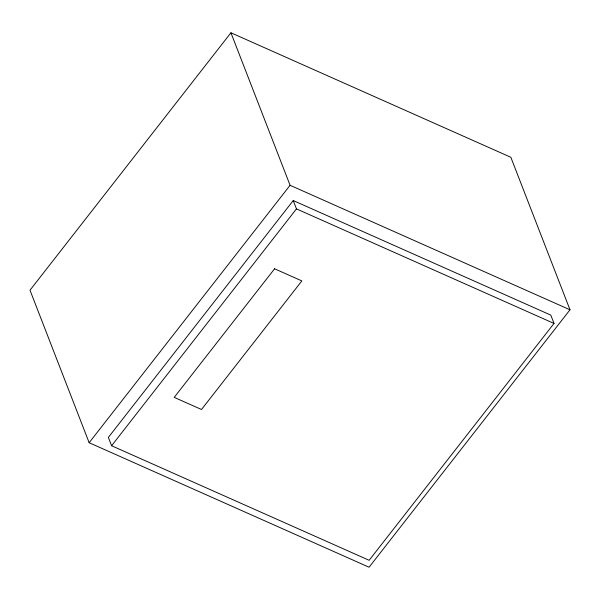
<?xml version="1.0" encoding="UTF-8"?>
<svg xmlns="http://www.w3.org/2000/svg" width="600" height="600" viewBox="0 0 600 600"><rect width="100%" height="100%" fill="white"/><g stroke="black" fill="none" stroke-linecap="round" stroke-linejoin="round"><path stroke-width="0.9" d="M230.925 32.775L30 290.205L89.153 442.717L369.075 567.225L570 309.795L510.847 157.282L230.925 32.775L290.077 185.288L570 309.795M89.153 442.717L290.077 185.288M293.235 200.55L108.368 437.408L111.6 445.74L369.15 560.295L554.018 323.438L550.785 315.105L293.235 200.55L296.468 208.882L554.018 323.438M111.6 445.74L296.468 208.882M274.582 268.785L174.218 397.373L201.495 409.5L301.853 280.913L274.582 268.785"/></g></svg>
